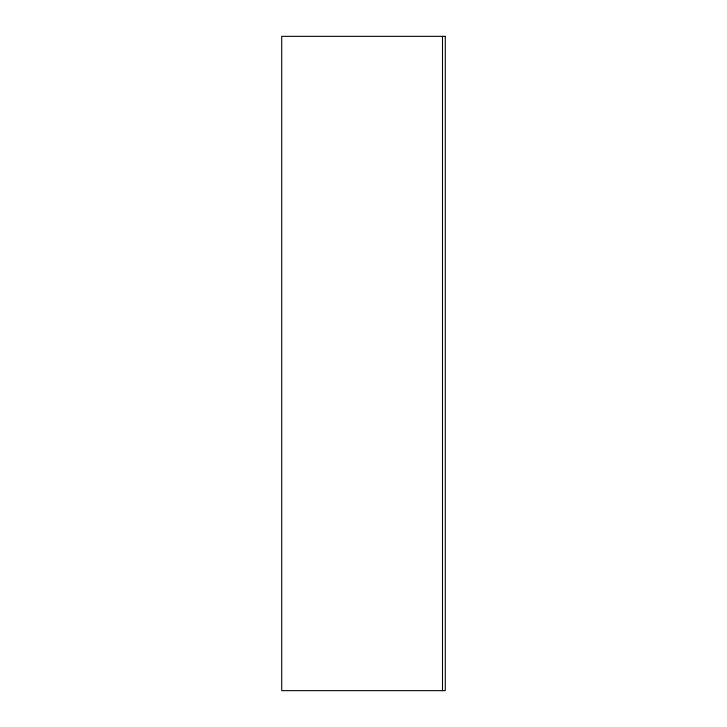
<?xml version="1.0" encoding="UTF-8"?>
<svg xmlns="http://www.w3.org/2000/svg" width="727" height="727" viewBox="0 0 727 727"><rect width="100%" height="100%" fill="white"/><g stroke="black" fill="none" stroke-linecap="round" stroke-linejoin="round"><path stroke-width="1.09" d="M442.498 36.35L442.498 690.65M445.287 36.35L281.712 36.35L281.712 690.65L445.287 690.65L445.287 36.35"/></g></svg>
